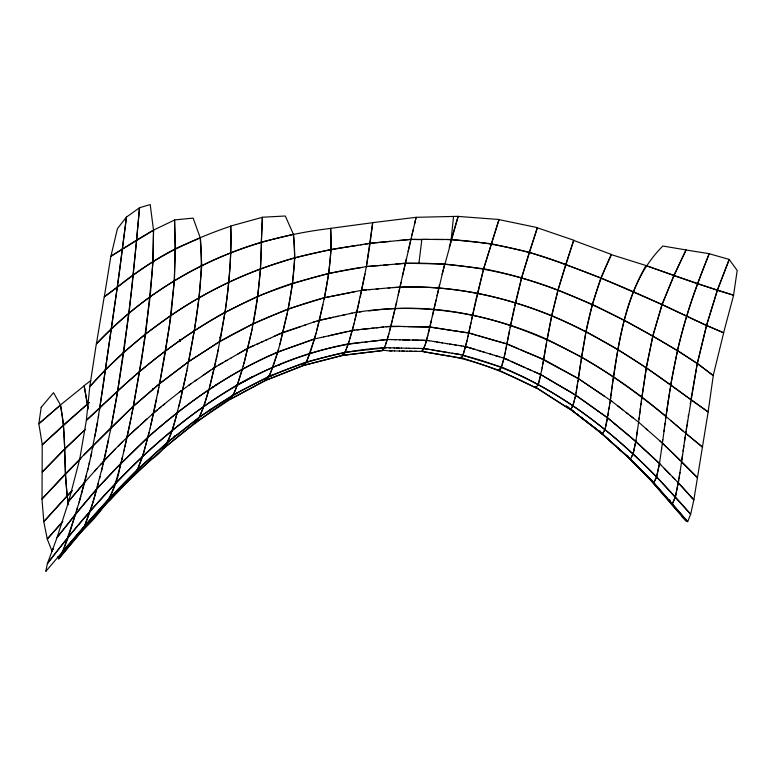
<?xml version="1.0" encoding="UTF-8"?>
<svg xmlns="http://www.w3.org/2000/svg" width="776" height="776" viewBox="0 0 776 776"><rect width="100%" height="100%" fill="white"/><g stroke="black" fill="none" stroke-linecap="round" stroke-linejoin="round"><path stroke-width="1.16" d="M433.541 239.464L451.186 239.512L453.524 216.475M421.843 239.522L418.894 263.452M641.228 401.949L638.444 423.424M639.007 419.118L639.201 417.575M662.85 439.837L659.493 463.495L656.612 476.881L653.78 482.779L687.682 521.647L690.64 514.284C628.851 442.65 553.055 376.292 458.781 354.302M610.557 398.68L610.178 401.25M639.589 414.471L639.987 411.358M662.859 439.837L666.836 410.611M610.741 397.244L610.363 400.125L638.629 422.202L660.958 441.816M610.547 398.689L611.11 394.363M610.916 395.818L611.682 390.018M640.181 409.806L640.384 408.244M663.917 431.572L664.14 429.914M611.1 394.373L612.681 382.723M631.538 456.86L633.158 453.815L636.01 440.205M640.801 405.091L641.015 403.52M636.019 440.205L638.444 423.415M664.363 428.236L664.586 426.567M681.415 462.991L686.033 431.223M681.871 459.896L682.589 454.649M611.876 388.572L613.088 379.784M641.228 401.949L646.301 367.785L708.148 411.92L693.851 499.86L690.659 514.265L656.632 476.871L653.809 482.75L687.652 521.676L685.577 520.628L651.384 480.984L628.017 457.142L596.22 428.895M641.442 400.368L646.36 367.746L652.762 336.066L677.467 350.597L697.217 363.527L706.596 325.454L662.18 304.522L673.84 275.548L697.634 283.774C684.975 317.103 676.313 351.77 670.435 386.904M103.363 384.168L119.611 270.669L126.488 217.057L139.544 207.745L150.204 204.563L153.502 230.152L152.998 261.483L151.941 274.704L145.665 334.029L133.443 406.236L159.623 383.625L186.88 362.993M664.809 424.889L665.042 423.211M679.543 475.038L675.547 496.155M627.823 456.075L628.046 457.113L635.311 464.62L653.78 482.779L630.442 459.062L602.428 434.017L605.086 429.341L609.48 405.761M678.612 481.605L678.796 480.305M103.373 384.168L97.475 422.183L90.676 457.171M613.098 379.774C618.579 340.46 626.057 300.545 645.894 265.644L674.092 275.441L661.938 304.648C618.841 284.511 574.589 266.692 529.251 252.287L521.734 277.575L514.711 305.337M607.996 415.742L608.471 412.444M612.894 381.249C620.267 333.874 627.25 281.339 662.859 246.031L686.11 249.95L673.917 275.519L646.088 265.557L611.265 254.625C599.615 279.098 591.118 304.949 586.093 331.575L617.851 349.472L646.262 367.824L652.888 335.989L661.967 304.629L706.451 325.522L717.402 290.311L674.024 275.48L685.984 249.988L709.264 253.703C696.276 285.209 685.266 317.52 677.322 350.684C617.298 314.096 553.162 282.26 483.671 268.738L499.055 219.492L458.131 216.417L442.087 274.384M636.669 435.472L637.174 431.892M665.75 418.157L668.291 400.785M683.084 451.128L683.84 445.822M572.494 406.566L575.743 395.062L581.408 358.415M678.981 478.996L679.165 477.676M637.348 430.69L637.523 429.487M679.359 476.357L681.425 462.981M666.827 410.63L670.125 388.892M684.364 442.272L685.169 436.898M608.966 409.117L609.305 406.886M686.333 429.157L686.964 424.976M679.747 473.719L679.941 472.39M580.991 361.141L578.43 378.63L612.138 401.502M661.453 449.576L661.647 448.295M546.217 344.466L551.688 315.648C593.97 333.884 633.507 357.891 670.707 384.945L677.467 350.597L697.314 363.478L713.212 375.594L723.678 332.749L706.577 325.464L717.276 290.35L729.236 259.378L717.344 290.331L733.562 295.22L737.2 270.436L729.149 259.397L709.157 253.733L697.575 283.803L733.63 295.19L723.601 332.788L706.49 325.503L696.838 365.797L685.722 433.309L675.838 424.918M668.291 400.804L670.784 384.886L690.912 399.698L697.314 363.478L713.28 375.565L708.119 411.94L690.98 399.659M687.284 422.901L687.604 420.805M581.214 359.773L585.987 331.682L581.593 357.076C617.929 378.251 651.627 403.549 683.249 431.214M609.48 405.77L610.188 401.25M688.244 416.596L688.574 414.5M609.829 403.52L610.004 402.385M576.034 393.054L576.199 392.045M576.364 391.036L576.684 388.999M279.777 344.67L288.206 308.926L292.484 283.327L328.743 273.394L366.398 266.585L372.693 222.644L416.13 217.309L458.16 216.339L451.186 239.512M690.262 403.927L690.611 401.803M99.474 410.339L105.303 369.783L123.714 352.304L117.68 391.114C150.253 360.743 186.104 333.99 224.972 312.195C229.386 283.735 231.481 254.945 230.792 226.146C189.81 239.997 150.622 259.397 117.312 287.265L126.459 217.047L117.457 228.6L110.9 256.274L153.58 230.171L152.882 261.444L150.185 296.723C184.096 272.745 221.664 253.985 261.512 242.19C260.92 269.485 258.515 296.733 253.228 323.543L251.152 324.669M576.849 387.971L577.189 385.915M360.287 297.14L366.388 266.566L370.113 243.305L367.678 243.713M142.037 423.492C115.372 447.16 91.519 473.787 68.763 501.189L79.724 459.149L86.349 420.398L117.622 391.085L129.34 310.623L136.624 240.056L110.852 256.264L104.294 296.888C127.216 279.787 149.652 261.755 175.308 248.815L174.251 280.679L171.03 315.434C209.433 289.079 252.2 269.35 297.15 257.205L331.061 249.416L330.644 228.425C275.674 234.876 221.723 251.734 174.425 280.757L175.124 248.737L200.392 237.844C204.263 283.017 194.96 327.889 186.56 372.043M252.268 328.258L257.71 296.413C291.252 283.114 325.852 272.415 361.674 267.458M577.363 384.877L577.538 383.848M98.29 417.459L98.688 415.092M116.846 395.692L117.651 391.104L86.349 420.398L89.793 386.516L96.321 343.913C119.407 319.489 145.743 298.285 174.416 280.757L169.333 326.424L159.643 383.635L188.694 361.597L214.147 345.175M545.984 345.727L543.695 359.433L578.411 378.639L604.378 396.148M577.887 381.773L578.062 380.725M116.448 397.991L117.263 393.403M546.42 343.196L542.957 363.323M97.475 422.183L94.973 436.306M116.866 395.702L115.246 404.878M116.468 398.001L111.055 427.634L101.433 471.274M288.177 308.867C292.833 284.336 296.422 259.32 293.493 234.342L261.376 242.073L260.561 268.709L257.671 296.374L225.098 312.301C228.93 283.725 231.927 254.926 230.647 226.059L262.433 217.309L261.366 242.083L262.317 217.231L285.296 216.009L293.386 234.255L294.88 257.729L292.445 283.279C226.621 304.997 168.082 344.127 117.622 391.085M214.137 345.136L220.015 341.324L225.001 312.224L217.959 351.179M451.593 356.494C481.246 362.14 509.075 374.284 535.906 387.893L538.35 384.198L541.726 369.977M115.255 404.868L111.026 427.625L79.724 459.14L81.422 457.462M541.726 370.006L542.948 363.343M542.075 368.115L542.24 367.164M542.773 364.284L543.132 362.382M543.316 361.393L543.685 359.463L523.15 350.868M186.861 362.964L188.665 361.567L194.679 328.461L198.995 297.538L201.75 265.557L200.218 237.757L193.127 218.095L174.503 219.947L175.26 248.786L174.619 219.996L153.464 230.132L136.586 240.046L132.027 286.916L123.753 352.314L145.529 333.961L170.992 315.425L164.929 354.71L158.886 387.311M509.386 331.012L506.951 343.904L518.513 348.87M364.972 274.006L354.913 320.149M510.084 327.433L521.569 277.76L537.273 227.775L573.803 240.25L565.704 264.529C527.651 249.901 487.396 241.297 446.666 239.464M159.245 385.468L159.614 383.616L133.414 406.217L83.963 454.94M128.321 431.359L133.414 406.217L111.055 427.634M131.901 414.006L141.688 359.725L150.156 296.723C130.775 310.74 112.84 326.589 96.389 343.943L104.217 296.868L117.312 287.265L105.303 369.774L89.841 386.535C140.941 329.751 206.649 285.17 279.826 262.492C305.133 254.004 331.565 249.28 357.911 245.284M158.896 387.311L150.137 428.197M656.768 476.076L656.603 476.891C612.07 431.291 560.679 391.502 501.451 367.019L501.907 365.428M651.035 479.364L651.374 480.994L656.04 486.3L670.231 502.237L672.472 503.585L675.392 496.999L676.071 493.565M158.537 389.154L157.431 394.654M504.536 355.544L503.847 358.706M656.942 475.251L659.484 463.505L630.558 437.024M131.125 417.876L123.743 451.787M187.288 368.561L187.646 366.825M504.71 354.71L505.438 351.13M504.177 357.3L505.069 352.954M505.428 351.188L506.165 347.6M156.684 398.301L154.773 407.41M186.929 370.298L179.518 403.743M505.613 350.296L505.797 349.404M186.221 373.76L184.766 380.676M470.916 322.855L468.015 336.454M505.991 348.453L514.11 308.159M108.494 440.089L106.729 448.353M217.28 354.448L218.318 349.53M506.359 346.649L506.941 343.923L490.519 339.287M676.255 492.692L676.439 491.819M217.629 352.799L209.714 386.535M251.618 331.352L252.617 326.696M471.643 319.431L483.574 268.903L498.968 219.608L537.448 227.63L529.29 252.258L491.062 243.722L451.312 239.571L449.217 247.195M154.773 407.4L151.892 420.543M184.766 380.657L180.216 400.862M216.242 359.327L216.94 356.058M251.957 329.8L243.916 363.76M127.506 435.181L128.312 431.34M251.298 332.885L244.256 362.479M287.877 310.4L288.197 308.916L324.475 297.712L354.758 291.718M676.623 490.936L677.012 489.181M92.722 447.975L93.227 445.676M215.893 360.927C211.46 379.959 207.289 399.291 199.277 417.216C253.636 378.484 317.306 351.606 384.459 347.687M106.283 450.39L103.15 464.193M124.878 446.908L127.487 435.161M287.246 313.358L280.427 342.226M324.164 299.129L328.743 273.394L331.071 249.435L362.79 244.508M475.62 301.233L468.811 332.982L476.057 335.067M322.913 304.784L319.45 320.139L303.474 325.551M358.755 303.95L359.375 301.233M396.1 304.328L405.295 263.306C457.384 261.958 509.347 271.377 557.925 290.079L573.58 240.405L611.507 254.489L600.769 278.235L592.389 304.444L624.137 320.178L652.713 336.105L662.17 304.522L601.022 278.08L565.685 264.529L558.138 289.865L551.668 315.686C501.412 295.375 447.141 284.152 392.821 287.547M402.346 276.566L416.13 217.328L414.491 224.215M430.932 322.622L431.417 320.42M432.445 315.939L444.609 264.024L483.652 268.758L475.93 299.875M91.704 452.583L88.571 466.318M398.204 294.958L401.027 282.454M436.054 299.856L428.265 333.835M436.985 295.811L439.536 284.792M462.738 355.563L467.045 340.722M635.127 444.561L633.129 453.844L631.712 456.53M677.205 488.288L677.603 486.513M358.464 305.308L354.04 323.563M396.72 301.67L388.669 334.611M430.699 323.718L425.917 342.565M464.242 351.363L467.608 338.239M151.892 420.563L150.835 425.161M395.808 305.676L392.801 318.49M467.424 339.025L468.811 332.972L461.671 331.924M635.127 444.551L635.854 441.389L614.708 423.841M677.807 485.621L678.428 482.915L659.493 463.495L635.874 441.379M89.104 464.038L89.628 461.759M408.098 251.337L410.863 239.367L438.236 239.444M124.111 450.177L124.49 448.557M78.628 504.012L88.58 466.308M406.362 258.796L405.305 263.268L395.556 264.141M87.504 470.867L88.047 468.588M123.733 451.807L121.793 459.877M150.117 428.207L143.618 452.893M573.454 404.228L571.058 408.884M411.852 235.225L413.171 229.725M392.268 320.711L389.571 331.323M573.445 404.248L574.23 401.008M149.05 432.756L147.944 437.295L144.588 440.535M179.848 402.317C174.173 422.58 171.302 446.675 151.844 459.072C117.787 489.384 87.698 523.81 58.636 558.865C68.531 542.046 72.304 522.335 78.618 504.022M589.702 405.159L607.695 417.925L605.057 429.37L603.204 432.61M86.417 475.407L81.461 494.157M102.723 465.978L92.877 502.615L84.574 525.866L80.297 532.84L58.685 558.904L57.793 556.77M122.579 456.647C119.087 470.79 115.42 484.971 109.503 498.328C107.098 504.439 97.272 510.773 110.396 499.608C145.5 461.526 187.472 426.984 229.153 399.213M179.499 403.753L178.8 406.624M121.395 461.477L119.95 466.977M427.857 335.484L425.568 343.642M574.55 399.698L575.22 397.06M177.752 410.911L172.204 430.263L167.393 442.485L137.498 469.684L109.775 497.872L84.584 525.876L62.788 551.503L75.689 513.809L96.903 488.802L119.504 464.708M353.177 326.938L354.05 323.553M99.648 478.326L100.104 476.571M353.769 324.688L349.055 341.401M575.549 395.75L575.714 395.091L569.225 391.317M352.905 328.054L349.821 338.86M538.34 384.217L538.942 381.889M316.676 330.838L324.465 297.703C287.877 307.606 252.889 322.476 220.044 341.343M98.3 483.564L97.369 487.056M316.036 333.205L319.46 320.187L338.064 316.23M539.252 380.706L540.882 374.672L534.063 371.655M384.634 347.192L382.296 350.606L342.74 355.321L303.794 365.399L265.964 380.191L229.754 399.475L233.266 395.013L236.738 386.564L244.236 362.489M315.415 335.523L316.055 333.176M243.218 366.32L243.557 365.05M280.087 343.477L278.118 350.752M314.794 337.822L315.434 335.504M315.745 334.34L310.09 353.09L306.501 361.965L303.794 365.399L306.471 361.868L269.039 376.273L233.217 394.906L199.345 417.313L167.335 442.427L137.439 469.625L142.92 455.26L147.925 437.286L119.494 464.698M119.96 466.997C115.546 493.779 101.258 512.693 81.868 531.114C76.756 536.507 85.99 525.759 85.69 523.072C90.288 511.947 93.653 500.365 96.884 488.783L115.003 469.548M388.446 335.455L385.711 344.166M388.892 333.816L386.07 343.137M284.627 349.578C233.751 369.366 188.655 401.308 147.935 437.286C186.832 402.754 229.851 372.558 277.779 351.926L270.087 373.993L265.964 380.191L269.03 376.234L273.045 366.844L278.458 349.54M80.898 496.136L79.201 502.053M501.742 365.971L503.837 358.745M208.977 389.203L203.904 406.032L199.345 417.294L195.494 422.639L194.398 422.357L195.406 422.532L229.822 399.591L265.955 380.153L265.431 379.813M502.217 364.322L504.002 358.173L501.684 357.474M143.599 452.893L142.541 456.424C108.048 489.598 76.339 525.556 47.355 563.638L45.794 571.437C75.379 536.633 104.741 501.597 137.439 469.616L132.948 476.435L131.571 476.512L132.89 476.386L137.498 469.684L142.58 456.463C203.477 399.33 278.245 352.207 362.615 342.303M76.882 509.9L77.474 507.94M303.203 364.798L303.678 365.283L306.171 364.72L342.75 355.379L345.116 352.285L349.074 341.372M242.519 368.833L237.572 384.644C161.786 429.341 100.482 494.312 47.385 563.657L57.075 537.477L68.763 501.189L84.749 482.197M348.579 343.031L348.831 342.206M464.067 351.964L463.136 354.991M425.781 342.963L422.939 349.966M425.064 345.184L423.968 348.521L417.74 348.424M385.352 345.184L385.594 344.476M385.536 344.67L385.944 343.467M385.42 344.961L384.76 346.804M384.605 347.241L384.818 346.697M367.475 341.77L348.327 343.865L346.93 347.59M346.523 348.647L345.931 350.219M345.514 351.237L342.74 355.321L342.323 354.797M673.287 501.635C673.054 505.38 669.116 502.111 669.649 499.86L670.125 502.101M673.646 500.811L674.198 499.569M674.567 498.745L675.353 497.028M631.373 457.19L630.432 459.062L653.809 482.75L651.403 480.965L651.035 479.355M630.713 458.47C630.083 459.683 627.774 457.258 627.794 456.113M602.418 434.026L569.526 408.603L602.457 433.978L602.913 433.163M571.233 408.613L570.641 409.582L568.449 408.302L534.965 386.836L559.787 402.889L570.641 409.582L570.913 409.136M571.378 408.37L572.804 406.061M536.371 387.195L535.944 387.835L499.172 370.346L460.537 357.338L460.993 358.037L462.874 355.379M501.451 367.019L499.191 370.307L498.638 369.696M462.874 355.36L501.432 367.067L499.172 370.346L498.774 369.783M444.376 355.301L460.993 358.037L463 355.195M500.006 369.143L500.433 368.522M423.473 349.229L423.085 349.782M422.687 350.325L421.882 351.431L419.389 351.373M383.538 348.948L384.45 347.677L390.396 347.842M422.561 350.51C420.767 351.926 421.95 350.529 424.365 351.829M383.266 349.307L382.287 350.587L342.74 355.369L342.323 354.845M75.689 513.809L57.075 537.477L83.682 504.458M96.884 488.783L83.682 504.458M53.185 549.088L51.846 550.64L47.21 539.019L62.798 521.501L47.288 539.077L43.766 521.637L67.134 495.845L68.54 504.71C62.982 471.74 67.114 437.829 60.412 404.994L84.225 385.788L88.057 409.262M53.127 549.049L51.779 550.591L52.516 551.27M102.801 461.992L111.249 453.31M100.405 464.698L101.608 463.34M96.806 468.743L94.4 471.439M115.003 469.538L144.598 440.545M72.129 490.694L67.153 495.864L65.368 473.748L64.563 449.081L85.36 429.438M122.773 441.525L118.466 445.948M72.061 490.645L43.844 521.695L41.943 498.968L80.394 458.791L65.368 473.748L42.03 499.026L42.224 444.755L89.056 402.608M115.576 448.897L111.249 453.31M85.273 429.37L64.699 449.168L63.457 424.918L87.494 404.131L87.989 408.021M142.047 423.483C157.46 409.301 173.775 395.993 190.828 383.839M151.96 414.365L157.295 409.912M147.004 418.924L140.388 425.005M138.729 426.528L127.08 437.092M89.192 402.705L87.475 404.121L84.099 385.711L90.734 380.589M179.266 392.21L181.089 390.716M170.012 440.06L171.37 438.954M162.805 405.509L164.638 404.034M159.138 408.448L160.971 406.973M212.508 368.765L231.219 357.862M206.6 372.907L210.548 370.142M202.662 375.652L206.61 372.897M188.859 385.177L216.582 366.233M194.786 381.103L196.755 379.736M215.97 385.1L217.425 384.11M212.323 387.573L213.778 386.584M216.029 385.197L217.493 384.217M212.352 387.622L213.817 386.652M218.037 342.575L251.191 324.717M218.056 342.614L188.714 361.606M231.209 357.891L247.932 348.191L258.883 343.332M237.485 354.254L247.932 348.191L254.509 345.301M224.953 361.451L227.038 360.258M218.677 365.03L222.848 362.673M252.307 376.874L237.078 385.187M421.979 239.435L428.876 239.396M237.892 392.608L231.83 395.876M252.336 376.961L237.049 385.119M237.863 392.54L231.772 395.76M278.623 334.349L305.715 324.834M269.835 338.375L278.632 334.32M274.238 336.338L283.027 332.303L301.156 326.356M265.47 340.334L269.854 338.336M261.085 342.323L267.642 339.374M256.71 344.292L263.258 341.362M286.014 309.866L253.257 323.582M271.784 367.834L273.365 367.203M271.736 367.746L273.327 367.126M284.637 349.607L314.493 338.976L321.506 337.395M277.808 351.984L314.484 338.957L306.471 361.897L345.107 352.217L386.38 347.726M317.161 320.954L333.389 317.238M312.592 322.476L314.881 321.7M348.317 343.816C309.469 351.576 272.24 365.554 237.572 384.673C235.128 389.261 233.702 397.438 229.027 399.213M349.908 330.848L359.482 329.558M347.541 331.41L328.49 335.843M323.805 336.91L354.7 330.043M321.468 337.434L323.844 336.871M354.554 312.612L361.655 311.661M349.821 313.659L356.931 312.059M352.217 313.106L342.817 315.172M345.107 314.697L335.785 316.695M371.316 289.467L361.8 290.272L324.484 297.732C328.752 274.879 332.467 251.666 330.595 228.348L372.713 222.693L370.094 243.247L365.234 244.11M360.355 244.828L367.659 243.645M392.181 339.597L387.34 339.481L369.91 341.508M387.35 339.481L365.03 342.051M385.973 326.754L400.659 326.444M381.045 327.307L390.939 326.201L405.528 326.56M376.156 327.841L383.616 327.016M371.306 328.355L378.756 327.54M373.906 328.064L361.742 329.354M369.085 328.568L357.018 329.839M421.523 239.677L410.863 239.406L398.117 240.647M410.863 239.357L370.113 243.276L390.474 241.384M368.842 310.963C478.511 295.598 584.27 347.095 665.983 416.469M359.307 311.855C423.046 302.252 488.453 313.32 547.109 339.345M388.029 287.983C456.569 282.474 525.236 300.428 585.948 331.73L592.36 304.454L557.944 290.04L551.804 315.512L547.138 339.306L581.593 357.076M390.454 287.75L376.118 289.031M368.959 289.661L378.465 288.847M383.422 265.169L405.305 263.268L444.638 264.005M388.252 264.771L366.408 266.585M361.8 290.272L366.553 289.875M380.958 265.382L366.388 266.566M438.585 239.483L443.63 239.503M429.409 340.751L420.776 340.218M421.397 348.472L429.138 349.384M426.654 340.305L415.218 340.121M414.403 351.305L419.321 351.392M413.783 348.346L418.846 348.434M409.437 351.218L411.92 351.256M416.78 351.353L406.721 351.179M412.551 340.072L419.166 340.189M408.777 348.259L414.791 348.375M407.439 339.975L414.209 340.101M406.285 348.211L409.214 348.279M402.007 351.072L406.954 351.169M407.846 326.638L429.943 327.026L447.034 329.693M402.579 339.869L406.818 339.956M404.975 339.927L409.272 340.004M401.357 348.104L406.575 348.23M399.291 351.024L404.228 351.13M402.996 326.521L429.952 327.035L451.894 330.44M399.475 339.781L404.364 339.898M396.468 347.997L401.561 348.114M394.383 350.907L399.533 351.024M394.606 339.665L400.251 339.82M394.043 347.929L399.174 348.065M389.668 350.791L394.596 350.907M391.453 339.597L395.75 339.704M389.232 347.803L394.644 347.949M391.948 350.849C391.123 351.547 379.823 349.413 382.287 350.548M161.893 448.489L163.076 448.518L167.403 442.504L199.267 417.207L195.416 422.532L163.154 448.615L161.689 448.499M456.88 331.207L468.811 332.982L495.136 340.606M452.049 330.479L461.575 331.905M447.199 329.732L456.744 331.177M463.359 346.193L473.05 348.812M458.577 345.456L461.361 345.892M460.973 345.824L463.563 346.222M454.561 344.835L459.13 345.543M449.847 344.088L456.181 345.077M446.491 343.545L451.351 344.321M454.29 353.584L460.818 354.632M441.592 342.75L447.442 343.7M451.991 353.216L458.49 354.263M436.655 341.944L439.963 342.497M439.129 342.352L442.495 342.905M447.277 352.45L453.776 353.507M434.172 341.537L437.392 342.07M442.407 351.644L449.003 352.721M429.167 340.712L434.773 341.644M439.905 351.227L446.578 352.333M451.322 356.456L437.034 354.06M434.773 350.364L439.226 351.101M437.363 350.8L441.699 351.518M432.145 349.918L436.733 350.684M444.027 355.233L429.535 352.77M434.22 350.257L423.968 348.511M436.684 353.982L424.443 351.877M421.882 351.431L429.312 352.702M495.253 340.635L506.932 343.952L516.215 347.89M490.393 339.238L478.55 335.824M494.661 355.379L501.665 357.474M499.356 356.776L489.928 353.963M492.246 354.661L477.948 350.315M482.769 351.79L485.165 352.517M480.305 351.043L473.088 348.822M470.644 348.065L475.475 349.559M465.736 346.542L470.625 348.055M539.145 357.581L574.085 376.302M539.126 357.581L527.748 352.808M520.851 349.889L527.709 352.789M516.234 347.92L523.121 350.839M549.592 379.813L540.911 374.643L529.494 369.628M527.195 368.61L531.686 370.618M522.597 366.553L524.896 367.582M529.387 369.589L520.289 365.525M517.98 364.487L522.481 366.505M515.662 363.44L520.172 365.477M511.015 361.344L515.565 363.391M513.343 362.392L517.864 364.429M506.35 359.22L513.256 362.344M508.639 360.248L504.012 358.153L506.33 359.191M574.095 376.292L578.401 378.659M571.388 392.569L585.686 402.269M567.052 390.056L571.359 392.569M564.88 388.795L569.177 391.308M560.524 386.254L564.821 388.766M562.707 387.525L566.994 390.037M556.169 383.703L560.466 386.225M558.351 384.983L562.639 387.496M558.293 384.945L549.631 379.852M556.111 383.664L540.891 374.662M566.393 406.11L568.536 407.429M566.335 406.178L568.478 407.526M602.467 433.978L600.139 431.951L609.422 440.312M630.548 437.024L607.705 417.915L597.695 410.863M597.665 410.853L575.724 395.081M585.705 402.298L589.673 405.14M595.561 428.4L592.922 426.383L595.522 428.439M591.593 425.374L588.955 423.356L592.233 425.917M588.295 422.852L583.018 418.788L588.286 422.862M596.181 428.944L600.129 431.97L599.945 430.981L602.263 433.91M265.46 379.9L266.003 380.308L303.775 365.263L303.193 364.73M629.782 415.364L633.323 418.099M576.413 413.676L578.392 415.218L576.452 413.637M573.115 411.105L574.434 412.143L573.163 411.057M626.251 412.609L628.017 413.986M571.136 409.563L572.455 410.591M622.711 409.844L617.424 405.683M571.184 409.495L572.504 410.533M614.708 423.822L607.686 417.934M674.606 423.861L670.91 420.699M659.464 440.525L668.427 448.935M646.059 428.769L647.543 430.088M626.892 455.987L617.56 447.752M622.808 452.437L630.403 459.101L628.046 457.103M621.644 451.312L612.332 443.038M616.406 446.617L610.586 441.466M611.168 441.893L603.612 435.132M681.619 461.652L697.488 477.696L668.427 448.926M680.436 460.488L672.016 452.408M669.62 450.09L670.823 451.254M667.234 447.771L662.442 443.115M674.868 479.287L672.491 476.871M670.115 474.446L664.207 468.374M569.264 408.341L568.74 407.788L569.148 408.186M659.493 463.495L660.667 464.717M681.697 516.021L683.637 518.329M676.856 510.239L672.026 504.448M179.537 339.5L180.158 341.45M179.634 339.616L180.216 341.518M219.928 337.133L220.2 338.064L219.986 337.201M685.577 520.628L685.15 518.853M152.775 388.592L152.959 389.775M152.668 388.485L152.833 389.639M139.331 209.762L136.586 240.046L139.544 207.745L139.331 209.762M41.196 407.284L38.839 423.764L42.292 444.803L63.506 424.938L60.509 405.043L38.839 423.764L60.47 405.024L53.505 392.695L41.196 407.284M64.592 449.091L42.234 472.021L64.67 449.149M175.463 435.637L174.096 436.743L175.463 435.627M167.965 441.709L166.597 442.815L167.926 441.66M212.042 408.603L210.606 409.592L212.071 408.622M209.879 410.087L208.443 411.076L209.889 410.087M280.495 364.332L278.914 364.972L280.475 364.322M272.463 375.177L270.892 375.807L272.434 375.099M582.359 418.283L580.38 416.751L582.369 418.264M702.581 447.199L685.732 433.299L702.59 447.189M691.911 497.746L678.437 482.905L693.831 499.87L691.911 497.746"/></g></svg>
